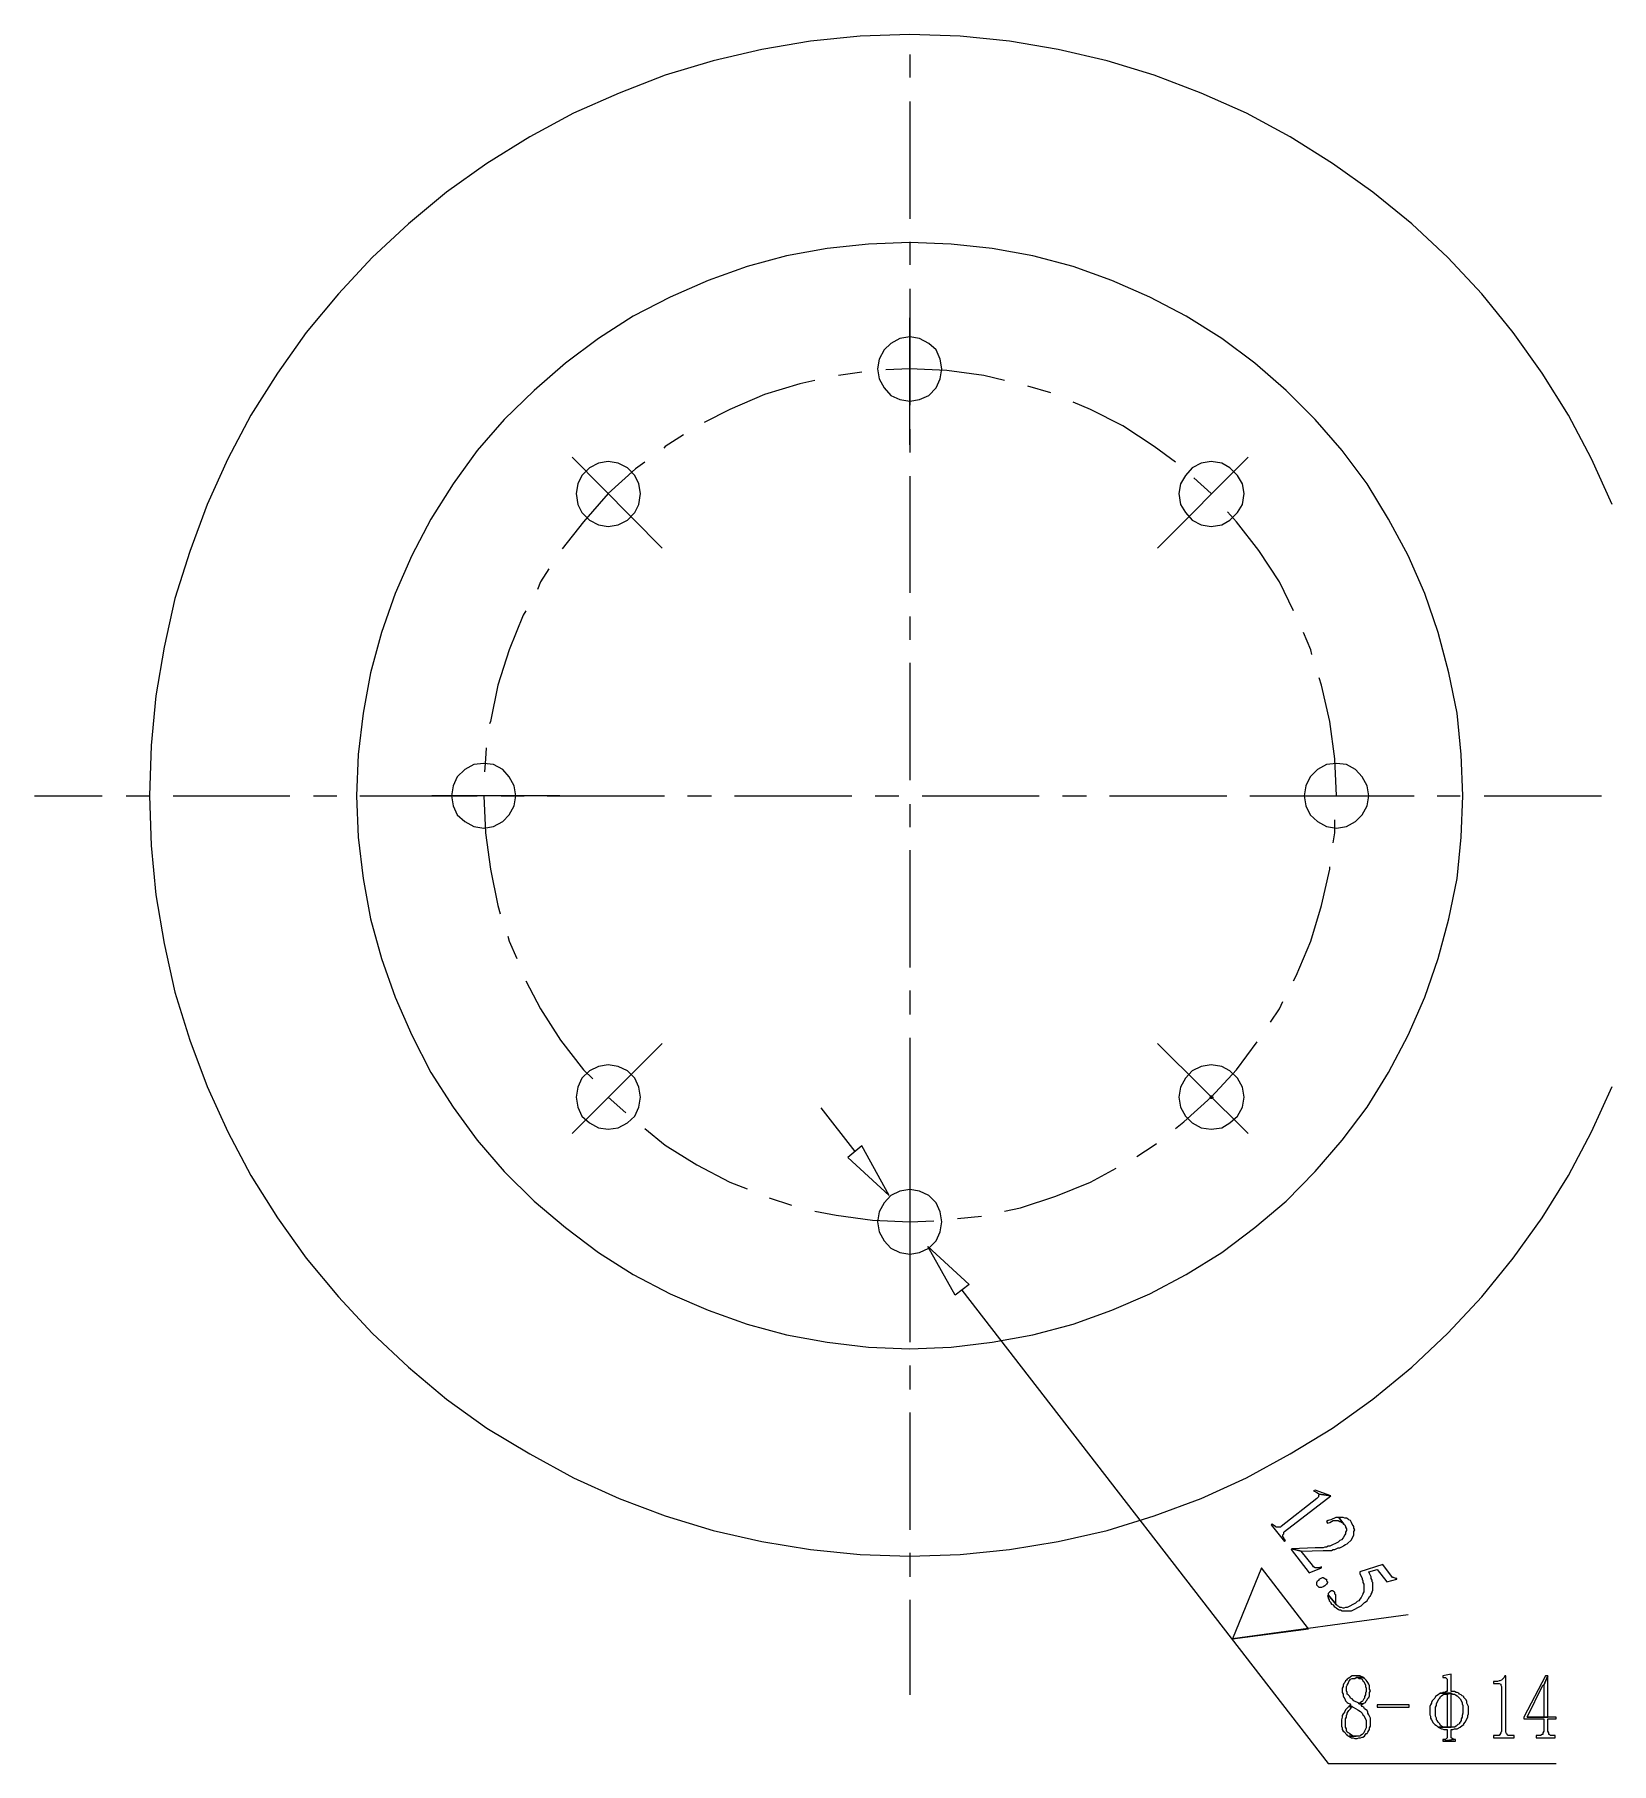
# Model space of a CAD drawing. Extents: x -15.4 to 0.8, y 0.3 to 11.8.
# Drawn here: x -10.538 to -8.946, y 7.331 to 9.076 of the extents above; entities that cross this region are included whole.
import ezdxf

# ---------------------------------------------------------------- set-up
doc = ezdxf.new("R2010")
doc.units = 0
doc.header["$MEASUREMENT"] = 0
doc.linetypes.add('AUSGEZOGEN', pattern=[0])
doc.layers.get('0').update_dxf_attribs({"linetype": 'AUSGEZOGEN'})

msp = doc.modelspace()

# ---------------------------------------------------------------- linework, layer by layer
for points in [[(-8.9454, 8.6019), (-8.9663, 8.6477), (-8.9663, 8.6477), (-8.9896, 8.6919), (-8.9896, 8.6919), (-9.0163, 8.7344), (-9.0163, 8.7344), (-9.0454, 8.7752), (-9.0454, 8.7752), (-9.0771, 8.8144), (-9.0771, 8.8144), (-9.1113, 8.8511), (-9.1113, 8.8511), (-9.1479, 8.8852), (-9.1479, 8.8852), (-9.1871, 8.9169), (-9.1871, 8.9169), (-9.2279, 8.9461), (-9.2279, 8.9461), (-9.2704, 8.9727), (-9.2704, 8.9727), (-9.3146, 8.9969), (-9.3146, 8.9969), (-9.3604, 9.0169), (-9.3604, 9.0169), (-9.4079, 9.0352), (-9.4079, 9.0352), (-9.4554, 9.0494), (-9.4554, 9.0494), (-9.5046, 9.0611), (-9.5046, 9.0611), (-9.5538, 9.0694), (-9.5538, 9.0694), (-9.6038, 9.0744), (-9.6038, 9.0744), (-9.6546, 9.0761), (-9.6546, 9.0761), (-9.7046, 9.0744), (-9.7046, 9.0744), (-9.7546, 9.0694), (-9.7546, 9.0694), (-9.8038, 9.0611), (-9.8038, 9.0611), (-9.8529, 9.0494), (-9.8529, 9.0494), (-9.9013, 9.0352), (-9.9013, 9.0352), (-9.9479, 9.0169), (-9.9479, 9.0169), (-9.9938, 8.9969), (-9.9938, 8.9969), (-10.0379, 8.9727), (-10.0379, 8.9727), (-10.0813, 8.9461), (-10.0813, 8.9461), (-10.1221, 8.9169), (-10.1221, 8.9169), (-10.1604, 8.8852), (-10.1604, 8.8852), (-10.1971, 8.8511), (-10.1971, 8.8511), (-10.2313, 8.8144), (-10.2313, 8.8144), (-10.2638, 8.7752), (-10.2638, 8.7752), (-10.2929, 8.7344), (-10.2929, 8.7344), (-10.3196, 8.6919), (-10.3196, 8.6919), (-10.3429, 8.6477), (-10.3429, 8.6477), (-10.3638, 8.6019), (-10.3638, 8.6019), (-10.3813, 8.5544), (-10.3813, 8.5544), (-10.3963, 8.5069), (-10.3963, 8.5069), (-10.4071, 8.4577), (-10.4071, 8.4577), (-10.4154, 8.4086), (-10.4154, 8.4086), (-10.4204, 8.3586), (-10.4204, 8.3586), (-10.4221, 8.3077), (-10.4221, 8.3077), (-10.4204, 8.2577), (-10.4204, 8.2577), (-10.4154, 8.2077), (-10.4154, 8.2077), (-10.4071, 8.1586), (-10.4071, 8.1586), (-10.3963, 8.1094), (-10.3963, 8.1094), (-10.3813, 8.0611), (-10.3813, 8.0611), (-10.3638, 8.0144), (-10.3638, 8.0144), (-10.3429, 7.9686), (-10.3429, 7.9686), (-10.3196, 7.9244), (-10.3196, 7.9244), (-10.2929, 7.8819), (-10.2929, 7.8819), (-10.2638, 7.8411), (-10.2638, 7.8411), (-10.2313, 7.8019), (-10.2313, 7.8019), (-10.1971, 7.7652), (-10.1971, 7.7652), (-10.1604, 7.7311), (-10.1604, 7.7311), (-10.1221, 7.6986), (-10.1221, 7.6986), (-10.0813, 7.6694), (-10.0813, 7.6694), (-10.0379, 7.6436), (-10.0379, 7.6436), (-9.9938, 7.6194), (-9.9938, 7.6194), (-9.9479, 7.5986), (-9.9479, 7.5986), (-9.9013, 7.5811), (-9.9013, 7.5811), (-9.8529, 7.5661), (-9.8529, 7.5661), (-9.8038, 7.5552), (-9.8038, 7.5552), (-9.7546, 7.5469), (-9.7546, 7.5469), (-9.7046, 7.5419), (-9.7046, 7.5419), (-9.6546, 7.5402), (-9.6546, 7.5402), (-9.6038, 7.5419), (-9.6038, 7.5419), (-9.5538, 7.5469), (-9.5538, 7.5469), (-9.5046, 7.5552), (-9.5046, 7.5552), (-9.4554, 7.5661), (-9.4554, 7.5661), (-9.4079, 7.5811), (-9.4079, 7.5811), (-9.3604, 7.5986), (-9.3604, 7.5986), (-9.3146, 7.6194), (-9.3146, 7.6194), (-9.2704, 7.6436), (-9.2704, 7.6436), (-9.2279, 7.6694), (-9.2279, 7.6694), (-9.1871, 7.6986), (-9.1871, 7.6986), (-9.1479, 7.7311), (-9.1479, 7.7311), (-9.1113, 7.7652), (-9.1113, 7.7652), (-9.0771, 7.8019), (-9.0771, 7.8019), (-9.0454, 7.8411), (-9.0454, 7.8411), (-9.0163, 7.8819), (-9.0163, 7.8819), (-8.9896, 7.9244), (-8.9896, 7.9244), (-8.9663, 7.9686), (-8.9663, 7.9686), (-8.9454, 8.0144)], [(-9.6546, 9.0561), (-9.6546, 9.0327)], [(-9.6546, 9.0086), (-9.6546, 8.8902)], [(-9.0963, 8.3077), (-9.0979, 8.3494), (-9.0979, 8.3494), (-9.1021, 8.3911), (-9.1021, 8.3911), (-9.1104, 8.4319), (-9.1104, 8.4319), (-9.1213, 8.4727), (-9.1213, 8.4727), (-9.1346, 8.5119), (-9.1346, 8.5119), (-9.1513, 8.5502), (-9.1513, 8.5502), (-9.1713, 8.5869), (-9.1713, 8.5869), (-9.1929, 8.6227), (-9.1929, 8.6227), (-9.2179, 8.6561), (-9.2179, 8.6561), (-9.2454, 8.6877), (-9.2454, 8.6877), (-9.2746, 8.7169), (-9.2746, 8.7169), (-9.3063, 8.7444), (-9.3063, 8.7444), (-9.3396, 8.7694), (-9.3396, 8.7694), (-9.3754, 8.7919), (-9.3754, 8.7919), (-9.4121, 8.8111), (-9.4121, 8.8111), (-9.4504, 8.8277), (-9.4504, 8.8277), (-9.4896, 8.8419), (-9.4896, 8.8419), (-9.5304, 8.8527), (-9.5304, 8.8527), (-9.5713, 8.8602), (-9.5713, 8.8602), (-9.6129, 8.8644), (-9.6129, 8.8644), (-9.6546, 8.8661), (-9.6546, 8.8661), (-9.6963, 8.8644), (-9.6963, 8.8644), (-9.7379, 8.8602), (-9.7379, 8.8602), (-9.7788, 8.8527), (-9.7788, 8.8527), (-9.8188, 8.8419), (-9.8188, 8.8419), (-9.8579, 8.8277), (-9.8579, 8.8277), (-9.8963, 8.8111), (-9.8963, 8.8111), (-9.9338, 8.7919), (-9.9338, 8.7919), (-9.9688, 8.7694), (-9.9688, 8.7694), (-10.0021, 8.7444), (-10.0021, 8.7444), (-10.0338, 8.7169), (-10.0338, 8.7169), (-10.0638, 8.6877), (-10.0638, 8.6877), (-10.0913, 8.6561), (-10.0913, 8.6561), (-10.1154, 8.6227), (-10.1154, 8.6227), (-10.1379, 8.5869), (-10.1379, 8.5869), (-10.1571, 8.5502), (-10.1571, 8.5502), (-10.1738, 8.5119), (-10.1738, 8.5119), (-10.1879, 8.4727), (-10.1879, 8.4727), (-10.1988, 8.4319), (-10.1988, 8.4319), (-10.2063, 8.3911), (-10.2063, 8.3911), (-10.2113, 8.3494), (-10.2113, 8.3494), (-10.2129, 8.3077), (-10.2129, 8.3077), (-10.2113, 8.2661), (-10.2113, 8.2661), (-10.2063, 8.2244), (-10.2063, 8.2244), (-10.1988, 8.1836), (-10.1988, 8.1836), (-10.1879, 8.1436), (-10.1879, 8.1436), (-10.1738, 8.1044), (-10.1738, 8.1044), (-10.1571, 8.0661), (-10.1571, 8.0661), (-10.1379, 8.0286), (-10.1379, 8.0286), (-10.1154, 7.9936), (-10.1154, 7.9936), (-10.0913, 7.9602), (-10.0913, 7.9602), (-10.0638, 7.9286), (-10.0638, 7.9286), (-10.0338, 7.8986), (-10.0338, 7.8986), (-10.0021, 7.8719), (-10.0021, 7.8719), (-9.9688, 7.8469), (-9.9688, 7.8469), (-9.9338, 7.8244), (-9.9338, 7.8244), (-9.8963, 7.8052), (-9.8963, 7.8052), (-9.8579, 7.7886), (-9.8579, 7.7886), (-9.8188, 7.7744), (-9.8188, 7.7744), (-9.7788, 7.7636), (-9.7788, 7.7636), (-9.7379, 7.7561), (-9.7379, 7.7561), (-9.6963, 7.7511), (-9.6963, 7.7511), (-9.6546, 7.7494), (-9.6546, 7.7494), (-9.6129, 7.7511), (-9.6129, 7.7511), (-9.5713, 7.7561), (-9.5713, 7.7561), (-9.5304, 7.7636), (-9.5304, 7.7636), (-9.4896, 7.7744), (-9.4896, 7.7744), (-9.4504, 7.7886), (-9.4504, 7.7886), (-9.4121, 7.8052), (-9.4121, 7.8052), (-9.3754, 7.8244), (-9.3754, 7.8244), (-9.3396, 7.8469), (-9.3396, 7.8469), (-9.3063, 7.8719), (-9.3063, 7.8719), (-9.2746, 7.8986), (-9.2746, 7.8986), (-9.2454, 7.9286), (-9.2454, 7.9286), (-9.2179, 7.9602), (-9.2179, 7.9602), (-9.1929, 7.9936), (-9.1929, 7.9936), (-9.1713, 8.0286), (-9.1713, 8.0286), (-9.1513, 8.0661), (-9.1513, 8.0661), (-9.1346, 8.1044), (-9.1346, 8.1044), (-9.1213, 8.1436), (-9.1213, 8.1436), (-9.1104, 8.1836), (-9.1104, 8.1836), (-9.1021, 8.2244), (-9.1021, 8.2244), (-9.0979, 8.2661), (-9.0979, 8.2661), (-9.0963, 8.3077), (-9.0963, 8.3077)], [(-9.6546, 8.8669), (-9.6546, 8.8436)], [(-9.6546, 8.8194), (-9.6546, 8.7019)], [(-9.6546, 8.6619), (-9.6546, 8.7902)], [(-9.6221, 8.7386), (-9.6238, 8.7486), (-9.6238, 8.7486), (-9.6279, 8.7577), (-9.6279, 8.7577), (-9.6354, 8.7644), (-9.6354, 8.7644), (-9.6446, 8.7694), (-9.6446, 8.7694), (-9.6546, 8.7711), (-9.6546, 8.7711), (-9.6646, 8.7694), (-9.6646, 8.7694), (-9.6738, 8.7644), (-9.6738, 8.7644), (-9.6804, 8.7577), (-9.6804, 8.7577), (-9.6854, 8.7486), (-9.6854, 8.7486), (-9.6871, 8.7386), (-9.6871, 8.7386), (-9.6854, 8.7286), (-9.6854, 8.7286), (-9.6804, 8.7194), (-9.6804, 8.7194), (-9.6738, 8.7119), (-9.6738, 8.7119), (-9.6646, 8.7077), (-9.6646, 8.7077), (-9.6546, 8.7061), (-9.6546, 8.7061), (-9.6446, 8.7077), (-9.6446, 8.7077), (-9.6354, 8.7119), (-9.6354, 8.7119), (-9.6279, 8.7194), (-9.6279, 8.7194), (-9.6238, 8.7286), (-9.6238, 8.7286), (-9.6221, 8.7386), (-9.6221, 8.7386)], [(-9.7504, 8.7269), (-9.7654, 8.7236), (-9.7654, 8.7236), (-9.8013, 8.7127), (-9.8013, 8.7127), (-9.8363, 8.6977), (-9.8363, 8.6977), (-9.8621, 8.6844)], [(-9.7029, 8.7352), (-9.7263, 8.7319)], [(-9.5588, 8.7269), (-9.5796, 8.7319), (-9.5796, 8.7319), (-9.6171, 8.7369), (-9.6171, 8.7369), (-9.6546, 8.7386), (-9.6546, 8.7386), (-9.6788, 8.7377)], [(-9.5121, 8.7144), (-9.5354, 8.7211)], [(-9.3863, 8.6444), (-9.4079, 8.6602), (-9.4079, 8.6602), (-9.4396, 8.6811), (-9.4396, 8.6811), (-9.4721, 8.6977), (-9.4721, 8.6977), (-9.4896, 8.7052)], [(-9.6546, 8.6777), (-9.6546, 8.6544)], [(-9.8829, 8.6719), (-9.9013, 8.6602), (-9.9013, 8.6602), (-9.9029, 8.6586)], [(-9.9221, 8.6444), (-9.9313, 8.6377), (-9.9313, 8.6377), (-9.9588, 8.6127), (-9.9588, 8.6127), (-9.9838, 8.5844), (-9.9838, 8.5844), (-10.0054, 8.5569)], [(-9.9046, 8.5577), (-9.9954, 8.6494)], [(-9.9263, 8.6127), (-9.9279, 8.6227), (-9.9279, 8.6227), (-9.9321, 8.6311), (-9.9321, 8.6311), (-9.9396, 8.6386), (-9.9396, 8.6386), (-9.9488, 8.6436), (-9.9488, 8.6436), (-9.9588, 8.6452), (-9.9588, 8.6452), (-9.9688, 8.6436), (-9.9688, 8.6436), (-9.9779, 8.6386), (-9.9779, 8.6386), (-9.9854, 8.6311), (-9.9854, 8.6311), (-9.9896, 8.6227), (-9.9896, 8.6227), (-9.9913, 8.6127), (-9.9913, 8.6127), (-9.9896, 8.6019), (-9.9896, 8.6019), (-9.9854, 8.5936), (-9.9854, 8.5936), (-9.9779, 8.5861), (-9.9779, 8.5861), (-9.9688, 8.5811), (-9.9688, 8.5811), (-9.9588, 8.5794), (-9.9588, 8.5794), (-9.9488, 8.5811), (-9.9488, 8.5811), (-9.9396, 8.5861), (-9.9396, 8.5861), (-9.9321, 8.5936), (-9.9321, 8.5936), (-9.9279, 8.6019), (-9.9279, 8.6019), (-9.9263, 8.6127), (-9.9263, 8.6127)], [(-9.4046, 8.5577), (-9.3129, 8.6494)], [(-9.3171, 8.6127), (-9.3188, 8.6227), (-9.3188, 8.6227), (-9.3238, 8.6311), (-9.3238, 8.6311), (-9.3313, 8.6386), (-9.3313, 8.6386), (-9.3396, 8.6436), (-9.3396, 8.6436), (-9.3504, 8.6452), (-9.3504, 8.6452), (-9.3604, 8.6436), (-9.3604, 8.6436), (-9.3696, 8.6386), (-9.3696, 8.6386), (-9.3763, 8.6311), (-9.3763, 8.6311), (-9.3813, 8.6227), (-9.3813, 8.6227), (-9.3829, 8.6127), (-9.3829, 8.6127), (-9.3813, 8.6019), (-9.3813, 8.6019), (-9.3763, 8.5936), (-9.3763, 8.5936), (-9.3696, 8.5861), (-9.3696, 8.5861), (-9.3604, 8.5811), (-9.3604, 8.5811), (-9.3504, 8.5794), (-9.3504, 8.5794), (-9.3396, 8.5811), (-9.3396, 8.5811), (-9.3313, 8.5861), (-9.3313, 8.5861), (-9.3238, 8.5936), (-9.3238, 8.5936), (-9.3188, 8.6019), (-9.3188, 8.6019), (-9.3171, 8.6127), (-9.3171, 8.6127)], [(-9.6546, 8.6302), (-9.6546, 8.5127)], [(-9.3504, 8.6127), (-9.3679, 8.6286)], [(-9.2671, 8.4944), (-9.2813, 8.5236), (-9.2813, 8.5236), (-9.3021, 8.5552), (-9.3021, 8.5552), (-9.3246, 8.5844), (-9.3246, 8.5844), (-9.3338, 8.5944)], [(-10.0188, 8.5369), (-10.0271, 8.5236), (-10.0271, 8.5236), (-10.0304, 8.5161)], [(-10.0421, 8.4944), (-10.0446, 8.4902), (-10.0446, 8.4902), (-10.0588, 8.4552), (-10.0588, 8.4552), (-10.0704, 8.4194), (-10.0704, 8.4194), (-10.0779, 8.3827), (-10.0779, 8.3827), (-10.0788, 8.3802)], [(-9.6546, 8.4886), (-9.6546, 8.4652)], [(-9.2488, 8.4502), (-9.2496, 8.4552), (-9.2496, 8.4552), (-9.2571, 8.4727)], [(-9.6546, 8.4419), (-9.6546, 8.3236)], [(-9.2238, 8.3077), (-9.2254, 8.3452), (-9.2254, 8.3452), (-9.2304, 8.3827), (-9.2304, 8.3827), (-9.2388, 8.4194), (-9.2388, 8.4194), (-9.2413, 8.4269)], [(-10.0821, 8.3561), (-10.0829, 8.3452), (-10.0829, 8.3452), (-10.0838, 8.3319)], [(-10.0521, 8.3077), (-10.0538, 8.3177), (-10.0538, 8.3177), (-10.0588, 8.3269), (-10.0588, 8.3269), (-10.0654, 8.3344), (-10.0654, 8.3344), (-10.0746, 8.3394), (-10.0746, 8.3394), (-10.0846, 8.3402), (-10.0846, 8.3402), (-10.0946, 8.3394), (-10.0946, 8.3394), (-10.1038, 8.3344), (-10.1038, 8.3344), (-10.1113, 8.3269), (-10.1113, 8.3269), (-10.1154, 8.3177), (-10.1154, 8.3177), (-10.1171, 8.3077), (-10.1171, 8.3077), (-10.1154, 8.2977), (-10.1154, 8.2977), (-10.1113, 8.2886), (-10.1113, 8.2886), (-10.1038, 8.2819), (-10.1038, 8.2819), (-10.0946, 8.2769), (-10.0946, 8.2769), (-10.0846, 8.2752), (-10.0846, 8.2752), (-10.0746, 8.2769), (-10.0746, 8.2769), (-10.0654, 8.2819), (-10.0654, 8.2819), (-10.0588, 8.2886), (-10.0588, 8.2886), (-10.0538, 8.2977), (-10.0538, 8.2977), (-10.0521, 8.3077), (-10.0521, 8.3077)], [(-9.1913, 8.3077), (-9.1929, 8.3177), (-9.1929, 8.3177), (-9.1979, 8.3269), (-9.1979, 8.3269), (-9.2046, 8.3344), (-9.2046, 8.3344), (-9.2138, 8.3394), (-9.2138, 8.3394), (-9.2238, 8.3402), (-9.2238, 8.3402), (-9.2338, 8.3394), (-9.2338, 8.3394), (-9.2429, 8.3344), (-9.2429, 8.3344), (-9.2504, 8.3269), (-9.2504, 8.3269), (-9.2546, 8.3177), (-9.2546, 8.3177), (-9.2563, 8.3077), (-9.2563, 8.3077), (-9.2546, 8.2977), (-9.2546, 8.2977), (-9.2504, 8.2886), (-9.2504, 8.2886), (-9.2429, 8.2819), (-9.2429, 8.2819), (-9.2338, 8.2769), (-9.2338, 8.2769), (-9.2238, 8.2752), (-9.2238, 8.2752), (-9.2138, 8.2769), (-9.2138, 8.2769), (-9.2046, 8.2819), (-9.2046, 8.2819), (-9.1979, 8.2886), (-9.1979, 8.2886), (-9.1929, 8.2977), (-9.1929, 8.2977), (-9.1913, 8.3077), (-9.1913, 8.3077)], [(-10.5379, 8.3077), (-10.4696, 8.3077)], [(-10.4454, 8.3077), (-10.4221, 8.3077)], [(-10.3979, 8.3077), (-10.2804, 8.3077)], [(-10.2563, 8.3077), (-10.2329, 8.3077)], [(-10.2096, 8.3077), (-10.0913, 8.3077)], [(-10.0079, 8.3077), (-10.1371, 8.3077)], [(-10.0846, 8.3077), (-10.0829, 8.2702), (-10.0829, 8.2702), (-10.0779, 8.2336), (-10.0779, 8.2336), (-10.0704, 8.1969), (-10.0704, 8.1969), (-10.0679, 8.1886)], [(-10.0671, 8.3077), (-10.0438, 8.3077)], [(-10.0204, 8.3077), (-9.9021, 8.3077)], [(-9.8788, 8.3077), (-9.8546, 8.3077)], [(-9.8313, 8.3077), (-9.7129, 8.3077)], [(-9.6896, 8.3077), (-9.6654, 8.3077)], [(-9.6421, 8.3077), (-9.5238, 8.3077)], [(-9.5004, 8.3077), (-9.4763, 8.3077)], [(-9.4529, 8.3077), (-9.3346, 8.3077)], [(-9.3113, 8.3077), (-9.2871, 8.3077)], [(-9.3013, 8.3077), (-9.1721, 8.3077)], [(-9.2638, 8.3077), (-9.1454, 8.3077)], [(-9.2238, 8.3077), (-9.2238, 8.3086)], [(-9.1221, 8.3077), (-9.0988, 8.3077)], [(-9.0746, 8.3077), (-8.9563, 8.3077)], [(-9.6546, 8.2994), (-9.6546, 8.2761)], [(-9.2271, 8.2602), (-9.2254, 8.2702), (-9.2254, 8.2702), (-9.2254, 8.2836)], [(-9.6546, 8.2527), (-9.6546, 8.1344)], [(-9.2671, 8.1211), (-9.2646, 8.1261), (-9.2646, 8.1261), (-9.2496, 8.1611), (-9.2496, 8.1611), (-9.2388, 8.1969), (-9.2388, 8.1969), (-9.2304, 8.2336), (-9.2304, 8.2336), (-9.2304, 8.2361)], [(-10.0604, 8.1661), (-10.0588, 8.1611), (-10.0588, 8.1611), (-10.0513, 8.1436)], [(-10.0421, 8.1211), (-10.0271, 8.0927), (-10.0271, 8.0927), (-10.0071, 8.0611), (-10.0071, 8.0611), (-9.9838, 8.0311), (-9.9838, 8.0311), (-9.9746, 8.0219)], [(-9.6546, 8.1111), (-9.6546, 8.0869)], [(-9.2904, 8.0794), (-9.2813, 8.0927), (-9.2813, 8.0927), (-9.2779, 8.1002)], [(-9.6546, 8.0636), (-9.6546, 7.9452)], [(-9.9046, 8.0577), (-9.9954, 7.9669)], [(-9.4046, 8.0577), (-9.3129, 7.9669)], [(-9.3863, 7.9719), (-9.3779, 7.9786), (-9.3779, 7.9786), (-9.3504, 8.0036), (-9.3504, 8.0036), (-9.3246, 8.0311), (-9.3246, 8.0311), (-9.3038, 8.0594)], [(-9.9263, 8.0036), (-9.9279, 8.0136), (-9.9279, 8.0136), (-9.9321, 8.0227), (-9.9321, 8.0227), (-9.9396, 8.0302), (-9.9396, 8.0302), (-9.9488, 8.0344), (-9.9488, 8.0344), (-9.9588, 8.0361), (-9.9588, 8.0361), (-9.9688, 8.0344), (-9.9688, 8.0344), (-9.9779, 8.0302), (-9.9779, 8.0302), (-9.9854, 8.0227), (-9.9854, 8.0227), (-9.9896, 8.0136), (-9.9896, 8.0136), (-9.9913, 8.0036), (-9.9913, 8.0036), (-9.9896, 7.9936), (-9.9896, 7.9936), (-9.9854, 7.9844), (-9.9854, 7.9844), (-9.9779, 7.9777), (-9.9779, 7.9777), (-9.9688, 7.9727), (-9.9688, 7.9727), (-9.9588, 7.9711), (-9.9588, 7.9711), (-9.9488, 7.9727), (-9.9488, 7.9727), (-9.9396, 7.9777), (-9.9396, 7.9777), (-9.9321, 7.9844), (-9.9321, 7.9844), (-9.9279, 7.9936), (-9.9279, 7.9936), (-9.9263, 8.0036), (-9.9263, 8.0036)], [(-9.3171, 8.0036), (-9.3188, 8.0136), (-9.3188, 8.0136), (-9.3238, 8.0227), (-9.3238, 8.0227), (-9.3313, 8.0302), (-9.3313, 8.0302), (-9.3396, 8.0344), (-9.3396, 8.0344), (-9.3504, 8.0361), (-9.3504, 8.0361), (-9.3604, 8.0344), (-9.3604, 8.0344), (-9.3696, 8.0302), (-9.3696, 8.0302), (-9.3763, 8.0227), (-9.3763, 8.0227), (-9.3813, 8.0136), (-9.3813, 8.0136), (-9.3829, 8.0036), (-9.3829, 8.0036), (-9.3813, 7.9936), (-9.3813, 7.9936), (-9.3763, 7.9844), (-9.3763, 7.9844), (-9.3696, 7.9777), (-9.3696, 7.9777), (-9.3604, 7.9727), (-9.3604, 7.9727), (-9.3504, 7.9711), (-9.3504, 7.9711), (-9.3396, 7.9727), (-9.3396, 7.9727), (-9.3313, 7.9777), (-9.3313, 7.9777), (-9.3238, 7.9844), (-9.3238, 7.9844), (-9.3188, 7.9936), (-9.3188, 7.9936), (-9.3171, 8.0036), (-9.3171, 8.0036)], [(-9.9588, 8.0036), (-9.9413, 7.9877)], [(-9.7096, 7.9486), (-9.7438, 7.9927)], [(-9.3521, 8.0036), (-9.3479, 8.0036)], [(-9.3504, 8.0052), (-9.3504, 8.0019)], [(-9.9221, 7.9719), (-9.9013, 7.9552), (-9.9013, 7.9552), (-9.8696, 7.9352), (-9.8696, 7.9352), (-9.8363, 7.9177), (-9.8363, 7.9177), (-9.8188, 7.9111)], [(-9.7029, 7.9544), (-9.7171, 7.9427), (-9.7171, 7.9427), (-9.6754, 7.9044), (-9.7029, 7.9544)], [(-9.6546, 7.9544), (-9.6546, 7.8252)], [(-9.4254, 7.9436), (-9.4079, 7.9552), (-9.4079, 7.9552), (-9.4054, 7.9569)], [(-9.5588, 7.8886), (-9.5429, 7.8919), (-9.5429, 7.8919), (-9.5071, 7.9036), (-9.5071, 7.9036), (-9.4721, 7.9177), (-9.4721, 7.9177), (-9.4463, 7.9319)], [(-9.6221, 7.8777), (-9.6238, 7.8877), (-9.6238, 7.8877), (-9.6279, 7.8969), (-9.6279, 7.8969), (-9.6354, 7.9044), (-9.6354, 7.9044), (-9.6446, 7.9086), (-9.6446, 7.9086), (-9.6546, 7.9102), (-9.6546, 7.9102), (-9.6646, 7.9086), (-9.6646, 7.9086), (-9.6738, 7.9044), (-9.6738, 7.9044), (-9.6804, 7.8969), (-9.6804, 7.8969), (-9.6854, 7.8877), (-9.6854, 7.8877), (-9.6871, 7.8777), (-9.6871, 7.8777), (-9.6854, 7.8677), (-9.6854, 7.8677), (-9.6804, 7.8586), (-9.6804, 7.8586), (-9.6738, 7.8511), (-9.6738, 7.8511), (-9.6646, 7.8469), (-9.6646, 7.8469), (-9.6546, 7.8452), (-9.6546, 7.8452), (-9.6446, 7.8469), (-9.6446, 7.8469), (-9.6354, 7.8511), (-9.6354, 7.8511), (-9.6279, 7.8586), (-9.6279, 7.8586), (-9.6238, 7.8677), (-9.6238, 7.8677), (-9.6221, 7.8777), (-9.6221, 7.8777)], [(-9.6546, 7.9219), (-9.6546, 7.8977)], [(-9.7963, 7.9019), (-9.7738, 7.8944)], [(-9.7504, 7.8886), (-9.7288, 7.8844), (-9.7288, 7.8844), (-9.6921, 7.8794), (-9.6921, 7.8794), (-9.6546, 7.8777), (-9.6546, 7.8777), (-9.6304, 7.8786)], [(-9.6546, 7.8744), (-9.6546, 7.7561)], [(-9.6063, 7.8811), (-9.5821, 7.8836)], [(-9.5946, 7.8144), (-9.6088, 7.8036), (-9.6088, 7.8036), (-9.6363, 7.8527), (-9.5946, 7.8144)], [(-9.6021, 7.8086), (-9.2321, 7.3311)], [(-9.6546, 7.7327), (-9.6546, 7.7086)], [(-9.6546, 7.6852), (-9.6546, 7.5669)], [(-9.2296, 7.6011), (-9.2413, 7.6027), (-9.2413, 7.6027), (-9.2421, 7.6011), (-9.2421, 7.6011), (-9.2421, 7.6002), (-9.2421, 7.6002), (-9.2438, 7.5986), (-9.2438, 7.5986), (-9.2796, 7.5702), (-9.2796, 7.5702), (-9.2804, 7.5694), (-9.2804, 7.5694), (-9.2846, 7.5694), (-9.2846, 7.5694), (-9.2854, 7.5702), (-9.2854, 7.5702), (-9.2871, 7.5711), (-9.2871, 7.5711), (-9.2888, 7.5727), (-9.2888, 7.5727), (-9.2896, 7.5719), (-9.2896, 7.5719), (-9.2763, 7.5552), (-9.2763, 7.5552), (-9.2754, 7.5561), (-9.2754, 7.5561), (-9.2763, 7.5569), (-9.2763, 7.5569), (-9.2771, 7.5586), (-9.2771, 7.5586), (-9.2779, 7.5602), (-9.2779, 7.5602), (-9.2779, 7.5619), (-9.2779, 7.5619), (-9.2771, 7.5627), (-9.2771, 7.5627), (-9.2771, 7.5644), (-9.2771, 7.5644), (-9.2763, 7.5652), (-9.2296, 7.6011)], [(-9.2296, 7.6011), (-9.2454, 7.6069), (-9.2454, 7.6069), (-9.2471, 7.6061), (-9.2471, 7.6061), (-9.2446, 7.6052), (-9.2446, 7.6052), (-9.2438, 7.6044), (-9.2438, 7.6044), (-9.2421, 7.6036), (-9.2421, 7.6036), (-9.2413, 7.6027), (-9.2296, 7.6011)], [(-9.2088, 7.5744), (-9.2096, 7.5761), (-9.2096, 7.5761), (-9.2113, 7.5769), (-9.2113, 7.5769), (-9.2121, 7.5777), (-9.2121, 7.5777), (-9.2138, 7.5786), (-9.2138, 7.5786), (-9.2154, 7.5786), (-9.2154, 7.5786), (-9.2171, 7.5794), (-9.2171, 7.5794), (-9.2213, 7.5794), (-9.2213, 7.5794), (-9.2163, 7.5727), (-9.2163, 7.5727), (-9.2154, 7.5719), (-9.2154, 7.5719), (-9.2146, 7.5702), (-9.2146, 7.5702), (-9.2146, 7.5694), (-9.2146, 7.5694), (-9.2138, 7.5677), (-9.2138, 7.5677), (-9.2138, 7.5661), (-9.2138, 7.5661), (-9.2146, 7.5644), (-9.2146, 7.5644), (-9.2146, 7.5627), (-9.2146, 7.5627), (-9.2154, 7.5619), (-9.2154, 7.5619), (-9.2171, 7.5586), (-9.2171, 7.5586), (-9.2188, 7.5569), (-9.2188, 7.5569), (-9.2204, 7.5561), (-9.2204, 7.5561), (-9.2221, 7.5544), (-9.2221, 7.5544), (-9.2304, 7.5502), (-9.2304, 7.5502), (-9.2321, 7.5502), (-9.2321, 7.5502), (-9.2338, 7.5494), (-9.2338, 7.5494), (-9.2354, 7.5494), (-9.2354, 7.5494), (-9.2371, 7.5486), (-9.2371, 7.5486), (-9.2454, 7.5486), (-9.2454, 7.5486), (-9.2688, 7.5477), (-9.2688, 7.5477), (-9.2596, 7.5452), (-9.2596, 7.5452), (-9.2371, 7.5461), (-9.2371, 7.5461), (-9.2288, 7.5461), (-9.2288, 7.5461), (-9.2271, 7.5469), (-9.2271, 7.5469), (-9.2254, 7.5469), (-9.2254, 7.5469), (-9.2221, 7.5486), (-9.2221, 7.5486), (-9.2204, 7.5486), (-9.2204, 7.5486), (-9.2171, 7.5502), (-9.2171, 7.5502), (-9.2163, 7.5511), (-9.2163, 7.5511), (-9.2146, 7.5519), (-9.2146, 7.5519), (-9.2129, 7.5527), (-9.2129, 7.5527), (-9.2088, 7.5569), (-9.2088, 7.5569), (-9.2063, 7.5619), (-9.2063, 7.5619), (-9.2063, 7.5652), (-9.2063, 7.5652), (-9.2054, 7.5669), (-9.2054, 7.5669), (-9.2063, 7.5686), (-9.2063, 7.5686), (-9.2063, 7.5702), (-9.2063, 7.5702), (-9.2071, 7.5711), (-9.2071, 7.5711), (-9.2079, 7.5727), (-9.2088, 7.5744)], [(-9.2213, 7.5794), (-9.2246, 7.5794), (-9.2246, 7.5794), (-9.2296, 7.5769), (-9.2296, 7.5769), (-9.2321, 7.5761), (-9.2321, 7.5761), (-9.2338, 7.5752), (-9.2338, 7.5752), (-9.2329, 7.5736), (-9.2329, 7.5736), (-9.2304, 7.5744), (-9.2304, 7.5744), (-9.2271, 7.5761), (-9.2271, 7.5761), (-9.2221, 7.5761), (-9.2221, 7.5761), (-9.2204, 7.5752), (-9.2204, 7.5752), (-9.2196, 7.5752), (-9.2196, 7.5752), (-9.2179, 7.5744), (-9.2179, 7.5744), (-9.2163, 7.5727), (-9.2213, 7.5794)], [(-9.6546, 7.5436), (-9.6546, 7.5194)], [(-9.2388, 7.5294), (-9.2413, 7.5286), (-9.2413, 7.5286), (-9.2454, 7.5286), (-9.2454, 7.5286), (-9.2471, 7.5294), (-9.2471, 7.5294), (-9.2479, 7.5311), (-9.2479, 7.5311), (-9.2596, 7.5452), (-9.2596, 7.5452), (-9.2688, 7.5477), (-9.2688, 7.5477), (-9.2696, 7.5469), (-9.2696, 7.5469), (-9.2513, 7.5236), (-9.2513, 7.5236), (-9.2388, 7.5286), (-9.2388, 7.5294)], [(-9.1513, 7.4811), (-9.3288, 7.4569), (-9.3288, 7.4569), (-9.2521, 7.4669), (-9.2521, 7.4669), (-9.2996, 7.5286), (-9.2996, 7.5286), (-9.3288, 7.4569)], [(-9.1629, 7.5177), (-9.1638, 7.5177), (-9.1638, 7.5177), (-9.1663, 7.5186), (-9.1663, 7.5186), (-9.1671, 7.5186), (-9.1671, 7.5186), (-9.1771, 7.5319), (-9.1771, 7.5319), (-9.2004, 7.5244), (-9.2004, 7.5244), (-9.2004, 7.5227), (-9.2004, 7.5227), (-9.1979, 7.5177), (-9.1979, 7.5177), (-9.1979, 7.5169), (-9.1979, 7.5169), (-9.1971, 7.5152), (-9.1971, 7.5152), (-9.1971, 7.5136), (-9.1971, 7.5136), (-9.1963, 7.5119), (-9.1963, 7.5119), (-9.1963, 7.5044), (-9.1963, 7.5044), (-9.1971, 7.5027), (-9.1971, 7.5027), (-9.1971, 7.5019), (-9.1971, 7.5019), (-9.1988, 7.4986), (-9.1988, 7.4986), (-9.2004, 7.4969), (-9.2004, 7.4969), (-9.2013, 7.4952), (-9.2013, 7.4952), (-9.2029, 7.4944), (-9.2029, 7.4944), (-9.2046, 7.4927), (-9.2046, 7.4927), (-9.2129, 7.4886), (-9.2129, 7.4886), (-9.2146, 7.4886), (-9.2146, 7.4886), (-9.2163, 7.4877), (-9.2163, 7.4877), (-9.2171, 7.4877), (-9.2171, 7.4877), (-9.2188, 7.4886), (-9.2188, 7.4886), (-9.2204, 7.4886), (-9.2204, 7.4886), (-9.2213, 7.4894), (-9.2213, 7.4894), (-9.2229, 7.4902), (-9.2229, 7.4902), (-9.2238, 7.4911), (-9.2238, 7.4911), (-9.2321, 7.5011), (-9.2321, 7.5011), (-9.2329, 7.4994), (-9.2329, 7.4994), (-9.2321, 7.4994), (-9.2321, 7.4994), (-9.2321, 7.4977), (-9.2321, 7.4977), (-9.2313, 7.4961), (-9.2313, 7.4961), (-9.2313, 7.4952), (-9.2313, 7.4952), (-9.2296, 7.4936), (-9.2296, 7.4936), (-9.2296, 7.4927), (-9.2296, 7.4927), (-9.2288, 7.4919), (-9.2288, 7.4919), (-9.2271, 7.4911), (-9.2271, 7.4911), (-9.2263, 7.4894), (-9.2263, 7.4894), (-9.2246, 7.4886), (-9.2246, 7.4886), (-9.2238, 7.4877), (-9.2238, 7.4877), (-9.2221, 7.4869), (-9.2221, 7.4869), (-9.2213, 7.4861), (-9.2213, 7.4861), (-9.2196, 7.4861), (-9.2196, 7.4861), (-9.2179, 7.4852), (-9.2179, 7.4852), (-9.2088, 7.4852), (-9.2088, 7.4852), (-9.1988, 7.4902), (-9.1988, 7.4902), (-9.1954, 7.4936), (-9.1954, 7.4936), (-9.1938, 7.4944), (-9.1938, 7.4944), (-9.1929, 7.4952), (-9.1929, 7.4952), (-9.1921, 7.4969), (-9.1921, 7.4969), (-9.1913, 7.4977), (-9.1913, 7.4977), (-9.1904, 7.4994), (-9.1904, 7.4994), (-9.1896, 7.5002), (-9.1896, 7.5002), (-9.1888, 7.5019), (-9.1888, 7.5019), (-9.1879, 7.5036), (-9.1879, 7.5036), (-9.1879, 7.5044), (-9.1879, 7.5044), (-9.1871, 7.5061), (-9.1871, 7.5061), (-9.1871, 7.5136), (-9.1871, 7.5136), (-9.1879, 7.5144), (-9.1879, 7.5144), (-9.1879, 7.5161), (-9.1879, 7.5161), (-9.1888, 7.5177), (-9.1888, 7.5177), (-9.1888, 7.5194), (-9.1888, 7.5194), (-9.1904, 7.5227), (-9.1904, 7.5227), (-9.1913, 7.5244), (-9.1913, 7.5244), (-9.1829, 7.5269), (-9.1829, 7.5269), (-9.1729, 7.5144), (-9.1729, 7.5144), (-9.1629, 7.5169), (-9.1629, 7.5177)], [(-9.2354, 7.5102), (-9.2371, 7.5094), (-9.2371, 7.5094), (-9.2388, 7.5086), (-9.2388, 7.5086), (-9.2413, 7.5086), (-9.2413, 7.5086), (-9.2438, 7.5111), (-9.2438, 7.5111), (-9.2438, 7.5136), (-9.2438, 7.5136), (-9.2429, 7.5152), (-9.2429, 7.5152), (-9.2413, 7.5161), (-9.2413, 7.5161), (-9.2413, 7.5169), (-9.2413, 7.5169), (-9.2379, 7.5186), (-9.2379, 7.5186), (-9.2371, 7.5186), (-9.2371, 7.5186), (-9.2354, 7.5177), (-9.2354, 7.5177), (-9.2346, 7.5169), (-9.2346, 7.5169), (-9.2338, 7.5169), (-9.2338, 7.5169), (-9.2338, 7.5152), (-9.2338, 7.5152), (-9.2329, 7.5144), (-9.2329, 7.5144), (-9.2329, 7.5136), (-9.2329, 7.5136), (-9.2338, 7.5119), (-9.2338, 7.5119), (-9.2354, 7.5102), (-9.2354, 7.5102)], [(-9.2254, 7.5036), (-9.2263, 7.5044), (-9.2263, 7.5044), (-9.2279, 7.5052), (-9.2279, 7.5052), (-9.2288, 7.5052), (-9.2288, 7.5052), (-9.2304, 7.5044), (-9.2304, 7.5044), (-9.2321, 7.5027), (-9.2321, 7.5027), (-9.2321, 7.5011), (-9.2321, 7.5011), (-9.2238, 7.4911), (-9.2238, 7.4911), (-9.2246, 7.4919), (-9.2246, 7.4919), (-9.2246, 7.5011), (-9.2246, 7.5011), (-9.2254, 7.5019), (-9.2254, 7.5036)], [(-9.6546, 7.4961), (-9.6546, 7.4002)], [(-9.2038, 7.4194), (-9.2079, 7.4194), (-9.2079, 7.4194), (-9.2096, 7.4186), (-9.2096, 7.4186), (-9.2104, 7.4177), (-9.2104, 7.4177), (-9.2121, 7.4169), (-9.2121, 7.4169), (-9.2129, 7.4161), (-9.2129, 7.4161), (-9.2138, 7.4152), (-9.2138, 7.4152), (-9.2146, 7.4144), (-9.2146, 7.4144), (-9.2154, 7.4127), (-9.2154, 7.4127), (-9.2163, 7.4119), (-9.2163, 7.4119), (-9.2171, 7.4102), (-9.2171, 7.4102), (-9.2171, 7.4086), (-9.2171, 7.4086), (-9.2179, 7.4069), (-9.2179, 7.4069), (-9.2179, 7.4027), (-9.2179, 7.4027), (-9.2171, 7.4011), (-9.2171, 7.4011), (-9.2171, 7.3994), (-9.2171, 7.3994), (-9.2163, 7.3977), (-9.2163, 7.3977), (-9.2154, 7.3961), (-9.2154, 7.3961), (-9.2146, 7.3944), (-9.2146, 7.3944), (-9.2129, 7.3927), (-9.2129, 7.3927), (-9.2121, 7.3919), (-9.2121, 7.3919), (-9.2104, 7.3911), (-9.2104, 7.3911), (-9.2096, 7.3902), (-9.2096, 7.3902), (-9.2096, 7.3894), (-9.2096, 7.3894), (-9.2113, 7.3886), (-9.2113, 7.3886), (-9.2079, 7.3886), (-9.2079, 7.3886), (-9.2071, 7.3877), (-9.2071, 7.3877), (-9.2021, 7.3852), (-9.2021, 7.3852), (-9.2013, 7.3844), (-9.2013, 7.3844), (-9.1996, 7.3836), (-9.1996, 7.3836), (-9.1979, 7.3819), (-9.1979, 7.3819), (-9.1971, 7.3802), (-9.1971, 7.3802), (-9.1963, 7.3794), (-9.1963, 7.3794), (-9.1938, 7.3744), (-9.1938, 7.3744), (-9.1938, 7.3669), (-9.1938, 7.3669), (-9.1954, 7.3636), (-9.1954, 7.3636), (-9.1963, 7.3619), (-9.1963, 7.3619), (-9.1979, 7.3602), (-9.1979, 7.3602), (-9.1996, 7.3594), (-9.1996, 7.3594), (-9.2004, 7.3586), (-9.2004, 7.3586), (-9.2113, 7.3586), (-9.2113, 7.3586), (-9.2096, 7.3577), (-9.2096, 7.3577), (-9.2088, 7.3569), (-9.2088, 7.3569), (-9.2071, 7.3569), (-9.2071, 7.3569), (-9.2054, 7.3561), (-9.2054, 7.3561), (-9.2029, 7.3561), (-9.2029, 7.3561), (-9.2013, 7.3569), (-9.2013, 7.3569), (-9.1996, 7.3569), (-9.1996, 7.3569), (-9.1979, 7.3577), (-9.1979, 7.3577), (-9.1971, 7.3577), (-9.1971, 7.3577), (-9.1954, 7.3586), (-9.1954, 7.3586), (-9.1946, 7.3602), (-9.1946, 7.3602), (-9.1938, 7.3611), (-9.1938, 7.3611), (-9.1929, 7.3611), (-9.1929, 7.3611), (-9.1921, 7.3627), (-9.1921, 7.3627), (-9.1913, 7.3644), (-9.1913, 7.3644), (-9.1904, 7.3652), (-9.1904, 7.3652), (-9.1904, 7.3669), (-9.1904, 7.3669), (-9.1896, 7.3686), (-9.1896, 7.3686), (-9.1896, 7.3769), (-9.1896, 7.3769), (-9.1904, 7.3786), (-9.1904, 7.3786), (-9.1913, 7.3802), (-9.1913, 7.3802), (-9.1921, 7.3819), (-9.1921, 7.3819), (-9.1921, 7.3827), (-9.1921, 7.3827), (-9.1929, 7.3844), (-9.1929, 7.3844), (-9.1938, 7.3852), (-9.1938, 7.3852), (-9.1954, 7.3861), (-9.1954, 7.3861), (-9.1963, 7.3877), (-9.1963, 7.3877), (-9.1979, 7.3886), (-9.1979, 7.3886), (-9.1988, 7.3902), (-9.1988, 7.3902), (-9.1971, 7.3911), (-9.1971, 7.3911), (-9.2013, 7.3911), (-9.2013, 7.3911), (-9.2013, 7.3919), (-9.2013, 7.3919), (-9.2063, 7.3944), (-9.2063, 7.3944), (-9.2079, 7.3961), (-9.2079, 7.3961), (-9.2096, 7.3969), (-9.2096, 7.3969), (-9.2104, 7.3986), (-9.2104, 7.3986), (-9.2121, 7.4002), (-9.2121, 7.4002), (-9.2129, 7.4011), (-9.2129, 7.4011), (-9.2129, 7.4027), (-9.2129, 7.4027), (-9.2138, 7.4044), (-9.2138, 7.4044), (-9.2138, 7.4086), (-9.2138, 7.4086), (-9.2129, 7.4102), (-9.2129, 7.4102), (-9.2121, 7.4119), (-9.2121, 7.4119), (-9.2113, 7.4136), (-9.2113, 7.4136), (-9.2104, 7.4152), (-9.2104, 7.4152), (-9.2096, 7.4161), (-9.2096, 7.4161), (-9.2079, 7.4169), (-9.2079, 7.4169), (-9.2054, 7.4169), (-9.2054, 7.4169), (-9.2038, 7.4177), (-9.2038, 7.4177), (-9.1963, 7.4177), (-9.1963, 7.4177), (-9.1979, 7.4186), (-9.1979, 7.4186), (-9.1988, 7.4186), (-9.1988, 7.4186), (-9.2004, 7.4194), (-9.2004, 7.4194), (-9.2021, 7.4194), (-9.2038, 7.4194)], [(-9.1963, 7.4177), (-9.2038, 7.4177), (-9.2038, 7.4177), (-9.2021, 7.4177), (-9.2021, 7.4177), (-9.2013, 7.4169), (-9.2013, 7.4169), (-9.1996, 7.4169), (-9.1996, 7.4169), (-9.1979, 7.4161), (-9.1979, 7.4161), (-9.1971, 7.4144), (-9.1971, 7.4144), (-9.1963, 7.4136), (-9.1963, 7.4136), (-9.1946, 7.4102), (-9.1946, 7.4102), (-9.1946, 7.4086), (-9.1946, 7.4086), (-9.1938, 7.4069), (-9.1938, 7.4069), (-9.1938, 7.4036), (-9.1938, 7.4036), (-9.1946, 7.4019), (-9.1946, 7.4019), (-9.1946, 7.4002), (-9.1946, 7.4002), (-9.1954, 7.3986), (-9.1954, 7.3986), (-9.1954, 7.3969), (-9.1954, 7.3969), (-9.1963, 7.3961), (-9.1963, 7.3961), (-9.1971, 7.3944), (-9.1971, 7.3944), (-9.1979, 7.3936), (-9.1979, 7.3936), (-9.1996, 7.3927), (-9.1996, 7.3927), (-9.2013, 7.3911), (-9.2013, 7.3911), (-9.1971, 7.3911), (-9.1971, 7.3911), (-9.1963, 7.3919), (-9.1963, 7.3919), (-9.1946, 7.3927), (-9.1946, 7.3927), (-9.1938, 7.3944), (-9.1938, 7.3944), (-9.1929, 7.3952), (-9.1929, 7.3952), (-9.1921, 7.3969), (-9.1921, 7.3969), (-9.1913, 7.3977), (-9.1913, 7.3977), (-9.1904, 7.3994), (-9.1904, 7.3994), (-9.1904, 7.4027), (-9.1904, 7.4027), (-9.1896, 7.4044), (-9.1896, 7.4044), (-9.1904, 7.4061), (-9.1904, 7.4061), (-9.1904, 7.4094), (-9.1904, 7.4094), (-9.1913, 7.4111), (-9.1913, 7.4111), (-9.1921, 7.4127), (-9.1921, 7.4127), (-9.1929, 7.4136), (-9.1929, 7.4136), (-9.1938, 7.4152), (-9.1938, 7.4152), (-9.1954, 7.4169), (-9.1963, 7.4177)], [(-9.1079, 7.4211), (-9.1163, 7.4194), (-9.1163, 7.4194), (-9.1163, 7.4177), (-9.1163, 7.4177), (-9.1138, 7.4177), (-9.1138, 7.4177), (-9.1121, 7.4161), (-9.1121, 7.4161), (-9.1121, 7.4036), (-9.1121, 7.4036), (-9.1129, 7.4036), (-9.1129, 7.4036), (-9.1146, 7.4027), (-9.1146, 7.4027), (-9.1163, 7.4027), (-9.1163, 7.4027), (-9.1171, 7.4019), (-9.1171, 7.4019), (-9.1188, 7.4019), (-9.1188, 7.4019), (-9.1079, 7.4019), (-9.1079, 7.4019), (-9.1063, 7.4011), (-9.1063, 7.4011), (-9.1046, 7.4011), (-9.1046, 7.4011), (-9.1038, 7.4002), (-9.1038, 7.4002), (-9.1021, 7.3994), (-9.1021, 7.3994), (-9.1013, 7.3986), (-9.1013, 7.3986), (-9.0988, 7.3961), (-9.0988, 7.3961), (-9.0971, 7.3927), (-9.0971, 7.3927), (-9.0971, 7.3911), (-9.0971, 7.3911), (-9.0963, 7.3894), (-9.0963, 7.3894), (-9.0963, 7.3819), (-9.0963, 7.3819), (-9.0971, 7.3794), (-9.0971, 7.3794), (-9.0971, 7.3777), (-9.0971, 7.3777), (-9.0979, 7.3761), (-9.0979, 7.3761), (-9.0979, 7.3744), (-9.0979, 7.3744), (-9.0988, 7.3727), (-9.0988, 7.3727), (-9.0996, 7.3719), (-9.0996, 7.3719), (-9.0996, 7.3711), (-9.0996, 7.3711), (-9.1013, 7.3702), (-9.1013, 7.3702), (-9.1029, 7.3686), (-9.1029, 7.3686), (-9.1046, 7.3677), (-9.1046, 7.3677), (-9.1213, 7.3677), (-9.1213, 7.3677), (-9.1179, 7.3661), (-9.1179, 7.3661), (-9.1171, 7.3661), (-9.1171, 7.3661), (-9.1154, 7.3652), (-9.1154, 7.3652), (-9.1121, 7.3652), (-9.1121, 7.3652), (-9.1121, 7.3569), (-9.1121, 7.3569), (-9.1138, 7.3552), (-9.1138, 7.3552), (-9.1163, 7.3552), (-9.1163, 7.3552), (-9.1163, 7.3536), (-9.1163, 7.3536), (-9.1054, 7.3552), (-9.1054, 7.3552), (-9.1071, 7.3561), (-9.1071, 7.3561), (-9.1079, 7.3569), (-9.1079, 7.3569), (-9.1079, 7.3652), (-9.1079, 7.3652), (-9.1063, 7.3652), (-9.1063, 7.3652), (-9.1046, 7.3661), (-9.1046, 7.3661), (-9.1021, 7.3661), (-9.1021, 7.3661), (-9.0988, 7.3677), (-9.0988, 7.3677), (-9.0971, 7.3694), (-9.0971, 7.3694), (-9.0954, 7.3702), (-9.0954, 7.3702), (-9.0954, 7.3711), (-9.0954, 7.3711), (-9.0938, 7.3727), (-9.0938, 7.3727), (-9.0913, 7.3777), (-9.0913, 7.3777), (-9.0913, 7.3794), (-9.0913, 7.3794), (-9.0904, 7.3811), (-9.0904, 7.3811), (-9.0904, 7.3886), (-9.0904, 7.3886), (-9.0921, 7.3919), (-9.0921, 7.3919), (-9.0921, 7.3936), (-9.0921, 7.3936), (-9.0929, 7.3952), (-9.0929, 7.3952), (-9.0954, 7.3977), (-9.0954, 7.3977), (-9.0954, 7.3986), (-9.0954, 7.3986), (-9.0971, 7.3994), (-9.0971, 7.3994), (-9.0979, 7.4002), (-9.0979, 7.4002), (-9.0996, 7.4011), (-9.0996, 7.4011), (-9.1004, 7.4019), (-9.1004, 7.4019), (-9.1021, 7.4027), (-9.1021, 7.4027), (-9.1029, 7.4027), (-9.1029, 7.4027), (-9.1046, 7.4036), (-9.1046, 7.4036), (-9.1079, 7.4036), (-9.1079, 7.4211)], [(-9.0529, 7.4194), (-9.0538, 7.4194), (-9.0538, 7.4194), (-9.0546, 7.4177), (-9.0546, 7.4177), (-9.0571, 7.4152), (-9.0571, 7.4152), (-9.0588, 7.4144), (-9.0588, 7.4144), (-9.0596, 7.4144), (-9.0596, 7.4144), (-9.0613, 7.4136), (-9.0613, 7.4136), (-9.0654, 7.4136), (-9.0654, 7.4136), (-9.0654, 7.4119), (-9.0654, 7.4119), (-9.0596, 7.4119), (-9.0596, 7.4119), (-9.0579, 7.4111), (-9.0579, 7.4111), (-9.0579, 7.4102), (-9.0579, 7.4102), (-9.0571, 7.4086), (-9.0571, 7.4086), (-9.0571, 7.3636), (-9.0571, 7.3636), (-9.0579, 7.3619), (-9.0579, 7.3619), (-9.0588, 7.3602), (-9.0588, 7.3602), (-9.0596, 7.3594), (-9.0596, 7.3594), (-9.0654, 7.3594), (-9.0654, 7.3594), (-9.0654, 7.3569), (-9.0654, 7.3569), (-9.0446, 7.3569), (-9.0446, 7.3569), (-9.0446, 7.3594), (-9.0446, 7.3594), (-9.0504, 7.3594), (-9.0504, 7.3594), (-9.0521, 7.3611), (-9.0521, 7.3611), (-9.0529, 7.3627), (-9.0529, 7.3627), (-9.0529, 7.3652), (-9.0529, 7.4194)], [(-9.0104, 7.4194), (-9.0129, 7.4194), (-9.0129, 7.4194), (-9.0346, 7.3777), (-9.0346, 7.3777), (-9.0346, 7.3761), (-9.0346, 7.3761), (-9.0146, 7.3761), (-9.0146, 7.3761), (-9.0146, 7.3636), (-9.0146, 7.3636), (-9.0154, 7.3619), (-9.0154, 7.3619), (-9.0154, 7.3602), (-9.0154, 7.3602), (-9.0163, 7.3602), (-9.0163, 7.3602), (-9.0179, 7.3594), (-9.0179, 7.3594), (-9.0221, 7.3594), (-9.0221, 7.3594), (-9.0221, 7.3569), (-9.0221, 7.3569), (-9.0029, 7.3569), (-9.0029, 7.3569), (-9.0029, 7.3594), (-9.0029, 7.3594), (-9.0079, 7.3594), (-9.0079, 7.3594), (-9.0088, 7.3602), (-9.0088, 7.3602), (-9.0096, 7.3602), (-9.0096, 7.3602), (-9.0096, 7.3619), (-9.0096, 7.3619), (-9.0104, 7.3636), (-9.0104, 7.3636), (-9.0104, 7.3761), (-9.0104, 7.3761), (-9.0021, 7.3761), (-9.0021, 7.3761), (-9.0021, 7.3777), (-9.0021, 7.3777), (-9.0313, 7.3777), (-9.0313, 7.3777), (-9.0154, 7.4102), (-9.0154, 7.4102), (-9.0146, 7.4102), (-9.0104, 7.4194)], [(-9.0104, 7.4194), (-9.0146, 7.4102), (-9.0146, 7.4102), (-9.0146, 7.3777), (-9.0146, 7.3777), (-9.0313, 7.3777), (-9.0313, 7.3777), (-9.0104, 7.3777), (-9.0104, 7.4194)], [(-9.1188, 7.4019), (-9.1204, 7.4011), (-9.1204, 7.4011), (-9.1213, 7.4002), (-9.1213, 7.4002), (-9.1229, 7.3994), (-9.1229, 7.3994), (-9.1238, 7.3986), (-9.1238, 7.3986), (-9.1246, 7.3969), (-9.1246, 7.3969), (-9.1271, 7.3944), (-9.1271, 7.3944), (-9.1279, 7.3927), (-9.1279, 7.3927), (-9.1279, 7.3919), (-9.1279, 7.3919), (-9.1288, 7.3902), (-9.1288, 7.3902), (-9.1296, 7.3886), (-9.1296, 7.3886), (-9.1296, 7.3802), (-9.1296, 7.3802), (-9.1288, 7.3786), (-9.1288, 7.3786), (-9.1288, 7.3769), (-9.1288, 7.3769), (-9.1279, 7.3752), (-9.1279, 7.3752), (-9.1263, 7.3719), (-9.1263, 7.3719), (-9.1246, 7.3702), (-9.1246, 7.3702), (-9.1229, 7.3694), (-9.1229, 7.3694), (-9.1213, 7.3677), (-9.1213, 7.3677), (-9.1138, 7.3677), (-9.1138, 7.3677), (-9.1163, 7.3677), (-9.1163, 7.3677), (-9.1179, 7.3686), (-9.1179, 7.3686), (-9.1188, 7.3694), (-9.1188, 7.3694), (-9.1196, 7.3711), (-9.1196, 7.3711), (-9.1213, 7.3727), (-9.1213, 7.3727), (-9.1221, 7.3744), (-9.1221, 7.3744), (-9.1229, 7.3752), (-9.1229, 7.3752), (-9.1229, 7.3769), (-9.1229, 7.3769), (-9.1238, 7.3786), (-9.1238, 7.3786), (-9.1238, 7.3877), (-9.1238, 7.3877), (-9.1229, 7.3894), (-9.1229, 7.3894), (-9.1229, 7.3911), (-9.1229, 7.3911), (-9.1204, 7.3961), (-9.1204, 7.3961), (-9.1196, 7.3969), (-9.1196, 7.3969), (-9.1188, 7.3986), (-9.1188, 7.3986), (-9.1179, 7.3994), (-9.1179, 7.3994), (-9.1163, 7.4002), (-9.1163, 7.4002), (-9.1154, 7.4011), (-9.1154, 7.4011), (-9.1121, 7.4011), (-9.1121, 7.4011), (-9.1079, 7.4019), (-9.1188, 7.4019)], [(-9.1079, 7.4019), (-9.1121, 7.4011), (-9.1121, 7.4011), (-9.1121, 7.3677), (-9.1121, 7.3677), (-9.1138, 7.3677), (-9.1138, 7.3677), (-9.1079, 7.3677), (-9.1079, 7.4019)], [(-9.2113, 7.3886), (-9.2121, 7.3877), (-9.2121, 7.3877), (-9.2138, 7.3861), (-9.2138, 7.3861), (-9.2146, 7.3852), (-9.2146, 7.3852), (-9.2154, 7.3836), (-9.2154, 7.3836), (-9.2163, 7.3819), (-9.2163, 7.3819), (-9.2171, 7.3811), (-9.2171, 7.3811), (-9.2179, 7.3794), (-9.2179, 7.3794), (-9.2179, 7.3777), (-9.2179, 7.3777), (-9.2188, 7.3752), (-9.2188, 7.3752), (-9.2188, 7.3686), (-9.2188, 7.3686), (-9.2179, 7.3669), (-9.2179, 7.3669), (-9.2179, 7.3652), (-9.2179, 7.3652), (-9.2171, 7.3636), (-9.2171, 7.3636), (-9.2154, 7.3627), (-9.2154, 7.3627), (-9.2146, 7.3611), (-9.2146, 7.3611), (-9.2138, 7.3602), (-9.2138, 7.3602), (-9.2129, 7.3594), (-9.2129, 7.3594), (-9.2113, 7.3586), (-9.2113, 7.3586), (-9.2038, 7.3586), (-9.2038, 7.3586), (-9.2071, 7.3586), (-9.2071, 7.3586), (-9.2079, 7.3594), (-9.2079, 7.3594), (-9.2096, 7.3602), (-9.2096, 7.3602), (-9.2104, 7.3611), (-9.2104, 7.3611), (-9.2121, 7.3619), (-9.2121, 7.3619), (-9.2129, 7.3627), (-9.2129, 7.3627), (-9.2138, 7.3644), (-9.2138, 7.3644), (-9.2138, 7.3661), (-9.2138, 7.3661), (-9.2146, 7.3677), (-9.2146, 7.3677), (-9.2146, 7.3761), (-9.2146, 7.3761), (-9.2138, 7.3777), (-9.2138, 7.3777), (-9.2138, 7.3794), (-9.2138, 7.3794), (-9.2129, 7.3811), (-9.2129, 7.3811), (-9.2129, 7.3819), (-9.2129, 7.3819), (-9.2121, 7.3836), (-9.2121, 7.3836), (-9.2113, 7.3844), (-9.2113, 7.3844), (-9.2096, 7.3861), (-9.2096, 7.3861), (-9.2088, 7.3877), (-9.2088, 7.3877), (-9.2079, 7.3886), (-9.2113, 7.3886)], [(-9.1504, 7.3877), (-9.1504, 7.3902), (-9.1504, 7.3902), (-9.1829, 7.3902), (-9.1829, 7.3902), (-9.1829, 7.3877), (-9.1829, 7.3877), (-9.1504, 7.3877), (-9.1504, 7.3877)], [(-9.1038, 7.3552), (-9.1054, 7.3552), (-9.1054, 7.3552), (-9.1163, 7.3536), (-9.1163, 7.3536), (-9.1038, 7.3536), (-9.1038, 7.3552)], [(-9.2321, 7.3311), (-9.0021, 7.3311)]]:
    msp.add_lwpolyline(points)

doc.saveas('drawing.dxf')
